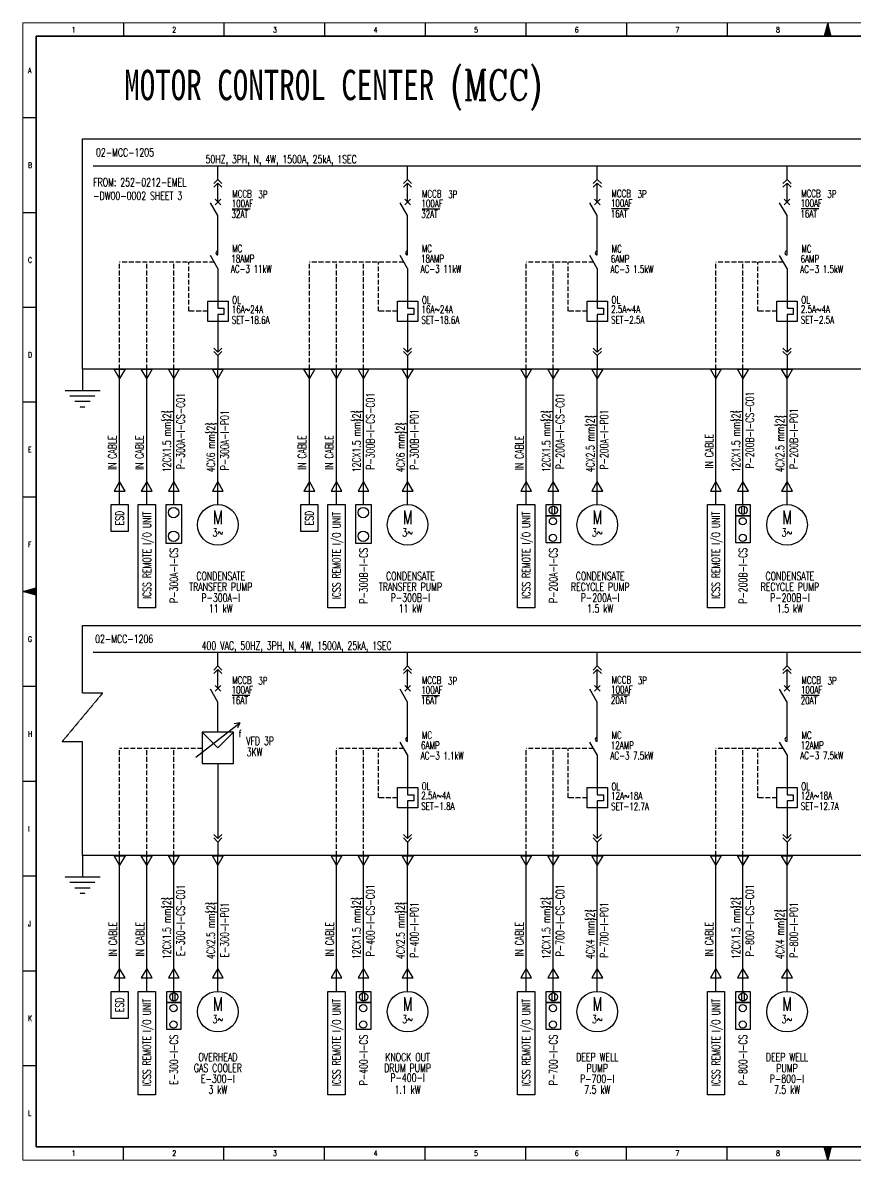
# Model space of a CAD drawing. Header units: millimetres. Extents: x 3292726 to 9250865, y 4220571 to 4816317.
# Drawn here: x 7307782 to 7742408, y 4220571 to 4814844 of the extents above; entities that cross this region are included whole.
import ezdxf
from ezdxf.enums import TextEntityAlignment as Align

# ---------------------------------------------------------------- set-up
doc = ezdxf.new("R2010")
doc.units = ezdxf.units.MM
doc.linetypes.add('DASH', pattern=[0.35, 0.25, -0.1])
doc.linetypes.add('JIS_02_0.7', pattern=[1.35, 0.75, -0.6])
for name, color, linetype in [('ELECTRICAL', 7, 'Continuous'), ('FREE-TEXT', 7, 'Continuous'), ('Label', 7, 'Continuous'), ('LGT1', 7, 'Continuous'), ('SldLayer', 7, 'Continuous')]:
    doc.layers.add(name, color=color, linetype=linetype)
doc.styles.add('HZTXT', font='simplexs.shx', dxfattribs={"width": 0.7, "bigfont": 'hztxt.shx'})
doc.styles.add('ROMANS', font='txt.shx', dxfattribs={"width": 0.85})
doc.styles.get("Standard").update_dxf_attribs({"font": 'romanc.SHX', "width": 0.75, "bigfont": 'hztxt.shx'})
doc.styles.add('TEG BORDER', font='txt_qlt.shx', dxfattribs={"width": 0.7, "bigfont": 'hztxt.shx'})

# ---------------------------------------------------------------- blocks, each defined once
blk = doc.blocks.new('TEG BORDER A2')
for p, q in [((37.12, 420), (37.12, 415)), ((74.25, 420), (74.25, 415)), ((111.38, 420), (111.38, 415)), ((148.5, 420), (148.5, 415)), ((185.63, 420), (185.63, 415)), ((222.75, 420), (222.75, 415)), ((259.88, 420), (259.88, 415)), ((297, 420), (297, 415)), ((0, 385), (5, 385)), ((0, 350), (5, 350)), ((0, 315), (5, 315)), ((0, 280), (5, 280)), ((0, 245), (5, 245)), ((5, 210), (0, 210)), ((1.25, 210), (3.75, 210)), ((0, 175), (5, 175)), ((0, 140), (5, 140)), ((0, 105), (5, 105)), ((0, 70), (5, 70)), ((0, 35), (5, 35)), ((37.12, 0), (37.12, 5)), ((74.25, 0), (74.25, 5)), ((111.38, 0), (111.38, 5)), ((148.5, 0), (148.5, 5)), ((185.63, 0), (185.63, 5)), ((222.75, 0), (222.75, 5)), ((259.88, 0), (259.88, 5)), ((297, 0), (297, 5))]:
    blk.add_line(p, q)
at = {"linetype": 'Continuous'}
for p, q in [((489, 415), (5, 415)), ((5, 415), (5, 5)), ((5, 5), (489, 5))]:
    blk.add_line(p, q, dxfattribs=at)
at = {"color": 5, "lineweight": 15}
blk.add_lwpolyline([(0, 420), (594, 420), (594, 0), (0, 0)], close=True, dxfattribs=at)
for points in [[(297, 420), (295.66, 415), (298.34, 415), (297, 420), (296, 415), (296.33, 415), (297, 420), (296.67, 415), (297.33, 415), (297, 420), (297.67, 415), (298, 415), (297, 420)], [(0, 210), (5, 211.34), (5, 208.66), (0, 210), (5, 211), (5, 210.67), (0, 210), (5, 210.33), (5, 209.67), (0, 210), (5, 209.33), (5, 209), (0, 210)], [(297, 0), (295.66, 5), (298.34, 5), (297, 0), (296, 5), (296.33, 5), (297, 0), (296.67, 5), (297.33, 5), (297, 0), (297.67, 5), (298, 5), (297, 0)]]:
    blk.add_lwpolyline(points)
blk.add_lwpolyline([(5, 415), (589, 415), (589, 5), (5, 5)], close=True)
at = {"char_height": 2, "width": 2, "style": 'TEG BORDER'}
for s, insert, attachment_point in [('1', (18.05, 418.41), 1), ('2', (55.17, 418.41), 1), ('3', (92.3, 418.41), 1), ('4', (129.42, 418.41), 1), ('5', (166.55, 418.41), 1), ('6', (203.67, 418.41), 1), ('7', (240.8, 418.41), 1), ('8', (277.92, 418.41), 1), ('A', (1.91, 403.39), 1), ('B', (1.91, 368.39), 1), ('C', (1.91, 333.39), 1), ('D', (1.91, 298.39), 1), ('E', (1.91, 263.39), 1), ('F', (1.91, 228.39), 1), ('G', (1.91, 193.39), 1), ('H', (1.91, 158.39), 1), ('I', (1.91, 123.39), 1), ('J', (1.91, 88.39), 1), ('K', (1.91, 53.39), 1), ('L', (1.91, 18.39), 1), ('1', (18.05, 1.59), 7), ('2', (55.17, 1.59), 7), ('3', (92.3, 1.59), 7), ('4', (129.42, 1.59), 7), ('5', (166.55, 1.59), 7), ('6', (203.67, 1.59), 7), ('7', (240.8, 1.59), 7), ('8', (277.92, 1.59), 7)]:
    blk.add_mtext(s, dxfattribs=dict(at, insert=insert, attachment_point=attachment_point))

msp = doc.modelspace()

# ---------------------------------------------------------------- linework, layer by layer
at = {"lineweight": -3}
for p, q in [((7417183, 4717600), (7426458, 4717600)), ((7516229, 4717600), (7525504, 4717600)), ((7615154, 4717760), (7624429, 4717760)), ((7714199, 4717760), (7723474, 4717760)), ((7417131, 4463530), (7426406, 4463530)), ((7516151, 4463461), (7525426, 4463461)), ((7615261, 4463674), (7624536, 4463674)), ((7714352, 4463514), (7723627, 4463514))]:
    msp.add_line(p, q, dxfattribs=at)
at = {"color": 1, "linetype": 'JIS_02_0.7', "lineweight": -3, "ltscale": 20}
for p, q in [((7338910, 4633871), (7338910, 4622552)), ((7348107, 4622552), (7329713, 4622552)), ((7345513, 4619722), (7332307, 4619722)), ((7342919, 4616892), (7334901, 4616892)), ((7340325, 4614062), (7337495, 4614062)), ((7328298, 4439179), (7349522, 4464648)), ((7349522, 4464648), (7338910, 4464648)), ((7338910, 4439179), (7328298, 4439179)), ((7338910, 4379752), (7338910, 4368432)), ((7348107, 4368432), (7329713, 4368432)), ((7345513, 4365602), (7332307, 4365602)), ((7342919, 4362772), (7334901, 4362772)), ((7340325, 4359942), (7337495, 4359942))]:
    msp.add_line(p, q, dxfattribs=at)
for points in [[(7975631, 4669245), (7975631, 4633871), (7338910, 4633871), (7338910, 4754141), (7975631, 4754141), (7975631, 4694713)], [(7338910, 4464648), (7338910, 4500021), (7975631, 4500021), (7975631, 4415661)], [(7975631, 4415125), (7975631, 4379752), (7338910, 4379752), (7338910, 4439179)]]:
    msp.add_lwpolyline(points, dxfattribs=at)
at = {"color": 6}
for points in [[(7368058, 4563124), (7377070, 4563124), (7377070, 4509134), (7368058, 4509134)], [(7467104, 4563124), (7476115, 4563124), (7476115, 4509134), (7467104, 4509134)], [(7566149, 4563124), (7575161, 4563124), (7575161, 4509134), (7566149, 4509134)], [(7665195, 4563124), (7674206, 4563124), (7674206, 4509134), (7665195, 4509134)], [(7368058, 4308811), (7377070, 4308811), (7377070, 4254821), (7368058, 4254821)], [(7467104, 4308811), (7476115, 4308811), (7476115, 4254821), (7467104, 4254821)], [(7566149, 4308811), (7575161, 4308811), (7575161, 4254821), (7566149, 4254821)], [(7665195, 4308811), (7674206, 4308811), (7674206, 4254821), (7665195, 4254821)]]:
    msp.add_lwpolyline(points, close=True, dxfattribs=at)
at = {"color": 3, "lineweight": -3}
for points in [[(7382713, 4563124), (7390616, 4563124), (7390616, 4542792), (7382713, 4542792)], [(7481758, 4563124), (7489661, 4563124), (7489661, 4542792), (7481758, 4542792)], [(7581044, 4563124), (7588467, 4563124), (7588467, 4557316), (7581044, 4557316)], [(7680089, 4563124), (7687513, 4563124), (7687513, 4557316), (7680089, 4557316)], [(7581044, 4557271), (7588467, 4557271), (7588467, 4543152), (7581044, 4543152)], [(7680089, 4557271), (7687513, 4557271), (7687513, 4543152), (7680089, 4543152)], [(7382953, 4308811), (7390376, 4308811), (7390376, 4303002), (7382953, 4303002)], [(7481998, 4308811), (7489422, 4308811), (7489422, 4303002), (7481998, 4303002)], [(7581044, 4308811), (7588467, 4308811), (7588467, 4303002), (7581044, 4303002)], [(7680089, 4308811), (7687513, 4308811), (7687513, 4303002), (7680089, 4303002)], [(7382953, 4302958), (7390376, 4302958), (7390376, 4288838), (7382953, 4288838)], [(7481998, 4302958), (7489422, 4302958), (7489422, 4288838), (7481998, 4288838)], [(7581044, 4302958), (7588467, 4302958), (7588467, 4288838), (7581044, 4288838)], [(7680089, 4302958), (7687513, 4302958), (7687513, 4288838), (7680089, 4288838)]]:
    msp.add_lwpolyline(points, close=True, dxfattribs=at)
for centre, radius in [((7386515, 4558954), 2719), ((7485560, 4558954), 2719), ((7584605, 4554374), 1888), ((7683650, 4554374), 1888), ((7386515, 4546553), 2719), ((7485560, 4546553), 2719), ((7584605, 4545763), 1888), ((7683650, 4545763), 1888), ((7485711, 4305906), 2143), ((7386514, 4300061), 1888), ((7485559, 4300061), 1888), ((7584605, 4300061), 1888), ((7683650, 4300061), 1888), ((7386514, 4291450), 1888), ((7485559, 4291450), 1888), ((7584605, 4291450), 1888), ((7683650, 4291450), 1888)]:
    msp.add_circle(centre, radius, dxfattribs=at)
at = {"layer": 'ELECTRICAL'}
for p, q in [((7954647, 4739991), (7344570, 4739991)), ((7409657, 4732917), (7409657, 4739991)), ((7508703, 4732917), (7508703, 4739991)), ((7607748, 4732917), (7607748, 4739991)), ((7706794, 4732917), (7706794, 4739991)), ((7407556, 4730816), (7409657, 4732917)), ((7407556, 4728976), (7409657, 4731077)), ((7411758, 4730816), (7409657, 4732917)), ((7411758, 4728976), (7409657, 4731077)), ((7409657, 4721173), (7409657, 4731077)), ((7506602, 4730816), (7508703, 4732917)), ((7506602, 4728976), (7508703, 4731077)), ((7510804, 4730816), (7508703, 4732917)), ((7510804, 4728976), (7508703, 4731077)), ((7508703, 4721173), (7508703, 4731077)), ((7605647, 4730816), (7607748, 4732917)), ((7605647, 4728976), (7607748, 4731077)), ((7609849, 4730816), (7607748, 4732917)), ((7609849, 4728976), (7607748, 4731077)), ((7607748, 4721173), (7607748, 4731077)), ((7704693, 4730816), (7706794, 4732917)), ((7704693, 4728976), (7706794, 4731077)), ((7708895, 4730816), (7706794, 4732917)), ((7708895, 4728976), (7706794, 4731077)), ((7706794, 4721173), (7706794, 4731077)), ((7409657, 4714098), (7405766, 4720838)), ((7408156, 4719672), (7411158, 4722673)), ((7411158, 4719672), (7408156, 4722673)), ((7508703, 4714098), (7504812, 4720838)), ((7507202, 4719672), (7510203, 4722673)), ((7510203, 4719672), (7507202, 4722673)), ((7607748, 4714098), (7603857, 4720838)), ((7606247, 4719672), (7609249, 4722673)), ((7609249, 4719672), (7606247, 4722673)), ((7706794, 4714098), (7702903, 4720838)), ((7705293, 4719672), (7708294, 4722673)), ((7708294, 4719672), (7705293, 4722673)), ((7409657, 4693511), (7409657, 4714098)), ((7508703, 4693511), (7508703, 4714098)), ((7607748, 4693511), (7607748, 4714098)), ((7706794, 4693511), (7706794, 4714098)), ((7409657, 4686436), (7405766, 4693176)), ((7508703, 4686436), (7504812, 4693176)), ((7607748, 4686436), (7603857, 4693176)), ((7706794, 4686436), (7702903, 4693176)), ((7409657, 4686436), (7409657, 4669386)), ((7508703, 4686436), (7508703, 4669386)), ((7607748, 4686436), (7607748, 4669386)), ((7706794, 4686436), (7706794, 4669386)), ((7409657, 4669386), (7409657, 4665672)), ((7409657, 4665672), (7412841, 4665672)), ((7412841, 4665672), (7412841, 4662488)), ((7508703, 4669386), (7508703, 4665672)), ((7508703, 4665672), (7511886, 4665672)), ((7511886, 4665672), (7511886, 4662488)), ((7607748, 4669386), (7607748, 4665672)), ((7607748, 4665672), (7610932, 4665672)), ((7610932, 4665672), (7610932, 4662488)), ((7706794, 4669386), (7706794, 4665672)), ((7706794, 4665672), (7709977, 4665672)), ((7709977, 4665672), (7709977, 4662488)), ((7412841, 4662488), (7409657, 4662488)), ((7409657, 4662488), (7409657, 4658774)), ((7511886, 4662488), (7508703, 4662488)), ((7508703, 4662488), (7508703, 4658774)), ((7610932, 4662488), (7607748, 4662488)), ((7607748, 4662488), (7607748, 4658774)), ((7709977, 4662488), (7706794, 4662488)), ((7706794, 4662488), (7706794, 4658774)), ((7409657, 4658774), (7409657, 4642785)), ((7508703, 4658774), (7508703, 4642785)), ((7607748, 4658774), (7607748, 4642785)), ((7706794, 4658774), (7706794, 4642785)), ((7407556, 4644886), (7409657, 4642785)), ((7407556, 4643047), (7409657, 4640946)), ((7411758, 4644886), (7409657, 4642785)), ((7411758, 4643047), (7409657, 4640946)), ((7506602, 4644886), (7508703, 4642785)), ((7506602, 4643047), (7508703, 4640946)), ((7510804, 4644886), (7508703, 4642785)), ((7510804, 4643047), (7508703, 4640946)), ((7605647, 4644886), (7607748, 4642785)), ((7605647, 4643047), (7607748, 4640946)), ((7609849, 4644886), (7607748, 4642785)), ((7609849, 4643047), (7607748, 4640946)), ((7704693, 4644886), (7706794, 4642785)), ((7704693, 4643047), (7706794, 4640946)), ((7708895, 4644886), (7706794, 4642785)), ((7708895, 4643047), (7706794, 4640946)), ((7409657, 4640946), (7409657, 4633871)), ((7508703, 4640946), (7508703, 4633871)), ((7607748, 4640946), (7607748, 4633871)), ((7706794, 4640946), (7706794, 4633871)), ((7358366, 4563124), (7358366, 4633871)), ((7372515, 4563124), (7372515, 4633871)), ((7386664, 4563124), (7386664, 4633871)), ((7409657, 4563124), (7409657, 4633871)), ((7457411, 4563124), (7457411, 4633871)), ((7471561, 4563124), (7471561, 4633871)), ((7485710, 4563124), (7485710, 4633871)), ((7508703, 4563124), (7508703, 4633871)), ((7570606, 4563124), (7570606, 4633871)), ((7584755, 4563124), (7584755, 4633871)), ((7607748, 4563124), (7607748, 4633871)), ((7669652, 4563124), (7669652, 4633871)), ((7683801, 4563124), (7683801, 4633871)), ((7706794, 4563124), (7706794, 4633871)), ((7969972, 4485872), (7344570, 4485872)), ((7409657, 4478797), (7409657, 4485872)), ((7508703, 4478797), (7508703, 4485872)), ((7607748, 4478797), (7607748, 4485872)), ((7706794, 4478797), (7706794, 4485872)), ((7407556, 4476696), (7409657, 4478797)), ((7407556, 4474857), (7409657, 4476958)), ((7411758, 4476696), (7409657, 4478797)), ((7411758, 4474857), (7409657, 4476958)), ((7409657, 4467053), (7409657, 4476958)), ((7506602, 4476696), (7508703, 4478797)), ((7506602, 4474857), (7508703, 4476958)), ((7510804, 4476696), (7508703, 4478797)), ((7510804, 4474857), (7508703, 4476958)), ((7508703, 4467053), (7508703, 4476958)), ((7605647, 4476696), (7607748, 4478797)), ((7605647, 4474857), (7607748, 4476958)), ((7609849, 4476696), (7607748, 4478797)), ((7609849, 4474857), (7607748, 4476958)), ((7607748, 4467053), (7607748, 4476958)), ((7704693, 4476696), (7706794, 4478797)), ((7704693, 4474857), (7706794, 4476958)), ((7708895, 4476696), (7706794, 4478797)), ((7708895, 4474857), (7706794, 4476958)), ((7706794, 4467053), (7706794, 4476958)), ((7409657, 4459978), (7405766, 4466718)), ((7408156, 4465552), (7411158, 4468554)), ((7411158, 4465552), (7408156, 4468554)), ((7508703, 4459978), (7504812, 4466718)), ((7507202, 4465552), (7510203, 4468554)), ((7510203, 4465552), (7507202, 4468554)), ((7607748, 4459978), (7603857, 4466718)), ((7606247, 4465552), (7609249, 4468554)), ((7609249, 4465552), (7606247, 4468554)), ((7706794, 4459978), (7702903, 4466718)), ((7705293, 4465552), (7708294, 4468554)), ((7708294, 4465552), (7705293, 4468554)), ((7409657, 4444176), (7409657, 4459978)), ((7508703, 4439391), (7508703, 4459978)), ((7607748, 4439391), (7607748, 4459978)), ((7706794, 4439391), (7706794, 4459978)), ((7508703, 4432316), (7504812, 4439056)), ((7607748, 4432316), (7603857, 4439056)), ((7706794, 4432316), (7702903, 4439056)), ((7409657, 4427807), (7409657, 4404654)), ((7508703, 4432316), (7508703, 4415266)), ((7607748, 4432316), (7607748, 4415266)), ((7706794, 4432316), (7706794, 4415266)), ((7508703, 4415266), (7508703, 4411552)), ((7508703, 4411552), (7511886, 4411552)), ((7511886, 4411552), (7511886, 4408369)), ((7607748, 4415266), (7607748, 4411552)), ((7607748, 4411552), (7610932, 4411552)), ((7610932, 4411552), (7610932, 4408369)), ((7706794, 4415266), (7706794, 4411552)), ((7706794, 4411552), (7709977, 4411552)), ((7709977, 4411552), (7709977, 4408369)), ((7409657, 4404654), (7409657, 4388666)), ((7511886, 4408369), (7508703, 4408369)), ((7508703, 4408369), (7508703, 4404654)), ((7508703, 4404654), (7508703, 4388666)), ((7610932, 4408369), (7607748, 4408369)), ((7607748, 4408369), (7607748, 4404654)), ((7607748, 4404654), (7607748, 4388666)), ((7709977, 4408369), (7706794, 4408369)), ((7706794, 4408369), (7706794, 4404654)), ((7706794, 4404654), (7706794, 4388666)), ((7407556, 4390767), (7409657, 4388666)), ((7407556, 4388927), (7409657, 4386826)), ((7411758, 4390767), (7409657, 4388666)), ((7411758, 4388927), (7409657, 4386826)), ((7409657, 4386826), (7409657, 4379752)), ((7506602, 4390767), (7508703, 4388666)), ((7506602, 4388927), (7508703, 4386826)), ((7510804, 4390767), (7508703, 4388666)), ((7510804, 4388927), (7508703, 4386826)), ((7508703, 4386826), (7508703, 4379752)), ((7605647, 4390767), (7607748, 4388666)), ((7605647, 4388927), (7607748, 4386826)), ((7609849, 4390767), (7607748, 4388666)), ((7609849, 4388927), (7607748, 4386826)), ((7607748, 4386826), (7607748, 4379752)), ((7704693, 4390767), (7706794, 4388666)), ((7704693, 4388927), (7706794, 4386826)), ((7708895, 4390767), (7706794, 4388666)), ((7708895, 4388927), (7706794, 4386826)), ((7706794, 4386826), (7706794, 4379752)), ((7358366, 4308811), (7358366, 4379558)), ((7372515, 4308811), (7372515, 4379752)), ((7386664, 4308811), (7386664, 4379752)), ((7409657, 4308811), (7409657, 4379752)), ((7471561, 4308811), (7471561, 4379752)), ((7485710, 4308811), (7485710, 4379752)), ((7508703, 4308811), (7508703, 4379752)), ((7570606, 4308811), (7570606, 4379752)), ((7584755, 4308811), (7584755, 4379752)), ((7607748, 4308811), (7607748, 4379752)), ((7669652, 4308811), (7669652, 4379752)), ((7683801, 4308811), (7683801, 4379752)), ((7706794, 4308811), (7706794, 4379752))]:
    msp.add_line(p, q, dxfattribs=at)
at = {"layer": 'ELECTRICAL', "linetype": 'DASH', "ltscale": 10000}
for p, q in [((7407712, 4689806), (7358366, 4689806)), ((7358366, 4633871), (7358366, 4689806)), ((7372515, 4633871), (7372515, 4689806)), ((7386664, 4633871), (7386664, 4689806)), ((7394447, 4664080), (7394447, 4689806)), ((7506757, 4689806), (7457411, 4689806)), ((7457411, 4633871), (7457411, 4689806)), ((7471561, 4633871), (7471561, 4689806)), ((7485710, 4633871), (7485710, 4689806)), ((7493492, 4664080), (7493492, 4689806)), ((7605803, 4689806), (7570606, 4689806)), ((7570606, 4633871), (7570606, 4689806)), ((7584755, 4633871), (7584755, 4689806)), ((7592538, 4664080), (7592538, 4689806)), ((7704848, 4689806), (7669652, 4689806)), ((7669652, 4633871), (7669652, 4689806)), ((7683801, 4633871), (7683801, 4689806)), ((7691583, 4664080), (7691583, 4689806)), ((7404351, 4664080), (7394447, 4664080)), ((7503397, 4664080), (7493492, 4664080)), ((7602442, 4664080), (7592538, 4664080)), ((7701488, 4664080), (7691583, 4664080)), ((7401473, 4435686), (7358366, 4435686)), ((7358366, 4379752), (7358366, 4435686)), ((7372515, 4379752), (7372515, 4435686)), ((7386664, 4379752), (7386664, 4435686)), ((7506757, 4435686), (7471561, 4435686)), ((7471561, 4379752), (7471561, 4435686)), ((7485710, 4379752), (7485710, 4435686)), ((7493492, 4409960), (7493492, 4435686)), ((7605803, 4435686), (7570606, 4435686)), ((7570606, 4379752), (7570606, 4435686)), ((7584755, 4379752), (7584755, 4435686)), ((7592538, 4409960), (7592538, 4435686)), ((7704848, 4435686), (7669652, 4435686)), ((7669652, 4379752), (7669652, 4435686)), ((7683801, 4379752), (7683801, 4435686)), ((7691583, 4409960), (7691583, 4435686)), ((7503397, 4409960), (7493492, 4409960)), ((7602442, 4409960), (7592538, 4409960)), ((7701488, 4409960), (7691583, 4409960))]:
    msp.add_line(p, q, dxfattribs=at)
at = {"layer": 'ELECTRICAL'}
for points in [[(7404351, 4669386), (7414963, 4669386), (7414963, 4658774), (7404351, 4658774)], [(7503397, 4669386), (7514009, 4669386), (7514009, 4658774), (7503397, 4658774)], [(7602442, 4669386), (7613054, 4669386), (7613054, 4658774), (7602442, 4658774)], [(7701488, 4669386), (7712100, 4669386), (7712100, 4658774), (7701488, 4658774)], [(7503397, 4415266), (7514009, 4415266), (7514009, 4404654), (7503397, 4404654)], [(7602442, 4415266), (7613054, 4415266), (7613054, 4404654), (7602442, 4404654)], [(7701488, 4415266), (7712100, 4415266), (7712100, 4404654), (7701488, 4404654)]]:
    msp.add_lwpolyline(points, close=True, dxfattribs=at)
for points in [[(7355536, 4633871), (7361196, 4633871), (7358366, 4628970), (7355536, 4633871)], [(7369685, 4633871), (7375345, 4633871), (7372515, 4628970), (7369685, 4633871)], [(7383835, 4633871), (7389494, 4633871), (7386664, 4628970), (7383835, 4633871)], [(7406827, 4633871), (7412487, 4633871), (7409657, 4628970), (7406827, 4633871)], [(7454581, 4633871), (7460241, 4633871), (7457411, 4628970), (7454581, 4633871)], [(7468731, 4633871), (7474390, 4633871), (7471561, 4628970), (7468731, 4633871)], [(7482880, 4633871), (7488540, 4633871), (7485710, 4628970), (7482880, 4633871)], [(7505873, 4633871), (7511532, 4633871), (7508703, 4628970), (7505873, 4633871)], [(7567776, 4633871), (7573436, 4633871), (7570606, 4628970), (7567776, 4633871)], [(7581926, 4633871), (7587585, 4633871), (7584755, 4628970), (7581926, 4633871)], [(7604918, 4633871), (7610578, 4633871), (7607748, 4628970), (7604918, 4633871)], [(7666822, 4633871), (7672481, 4633871), (7669652, 4628970), (7666822, 4633871)], [(7680971, 4633871), (7686631, 4633871), (7683801, 4628970), (7680971, 4633871)], [(7703964, 4633871), (7709623, 4633871), (7706794, 4628970), (7703964, 4633871)], [(7355536, 4570199), (7361196, 4570199), (7358366, 4575101), (7355536, 4570199)], [(7369685, 4570199), (7375345, 4570199), (7372515, 4575101), (7369685, 4570199)], [(7383835, 4570199), (7389494, 4570199), (7386664, 4575101), (7383835, 4570199)], [(7406827, 4570199), (7412487, 4570199), (7409657, 4575101), (7406827, 4570199)], [(7454581, 4570199), (7460241, 4570199), (7457411, 4575101), (7454581, 4570199)], [(7468731, 4570199), (7474390, 4570199), (7471561, 4575101), (7468731, 4570199)], [(7482880, 4570199), (7488540, 4570199), (7485710, 4575101), (7482880, 4570199)], [(7505873, 4570199), (7511532, 4570199), (7508703, 4575101), (7505873, 4570199)], [(7567776, 4570199), (7573436, 4570199), (7570606, 4575101), (7567776, 4570199)], [(7581926, 4570199), (7587585, 4570199), (7584755, 4575101), (7581926, 4570199)], [(7604918, 4570199), (7610578, 4570199), (7607748, 4575101), (7604918, 4570199)], [(7666822, 4570199), (7672481, 4570199), (7669652, 4575101), (7666822, 4570199)], [(7680971, 4570199), (7686631, 4570199), (7683801, 4575101), (7680971, 4570199)], [(7703964, 4570199), (7709623, 4570199), (7706794, 4575101), (7703964, 4570199)], [(7355536, 4379558), (7361196, 4379558), (7358366, 4374657), (7355536, 4379558)], [(7369685, 4379558), (7375345, 4379558), (7372515, 4374657), (7369685, 4379558)], [(7383835, 4379558), (7389494, 4379558), (7386664, 4374657), (7383835, 4379558)], [(7406827, 4379558), (7412487, 4379558), (7409657, 4374657), (7406827, 4379558)], [(7468731, 4379558), (7474390, 4379558), (7471561, 4374657), (7468731, 4379558)], [(7482880, 4379558), (7488540, 4379558), (7485710, 4374657), (7482880, 4379558)], [(7505873, 4379558), (7511532, 4379558), (7508703, 4374657), (7505873, 4379558)], [(7567776, 4379558), (7573436, 4379558), (7570606, 4374657), (7567776, 4379558)], [(7581926, 4379558), (7587585, 4379558), (7584755, 4374657), (7581926, 4379558)], [(7604918, 4379558), (7610578, 4379558), (7607748, 4374657), (7604918, 4379558)], [(7666822, 4379558), (7672481, 4379558), (7669652, 4374657), (7666822, 4379558)], [(7680971, 4379558), (7686631, 4379558), (7683801, 4374657), (7680971, 4379558)], [(7703964, 4379558), (7709623, 4379558), (7706794, 4374657), (7703964, 4379558)], [(7355536, 4315886), (7361196, 4315886), (7358366, 4320787), (7355536, 4315886)], [(7369685, 4315886), (7375345, 4315886), (7372515, 4320787), (7369685, 4315886)], [(7383835, 4315886), (7389494, 4315886), (7386664, 4320787), (7383835, 4315886)], [(7406827, 4315886), (7412487, 4315886), (7409657, 4320787), (7406827, 4315886)], [(7468731, 4315886), (7474390, 4315886), (7471561, 4320787), (7468731, 4315886)], [(7482880, 4315886), (7488540, 4315886), (7485710, 4320787), (7482880, 4315886)], [(7505873, 4315886), (7511532, 4315886), (7508703, 4320787), (7505873, 4315886)], [(7567776, 4315886), (7573436, 4315886), (7570606, 4320787), (7567776, 4315886)], [(7581926, 4315886), (7587585, 4315886), (7584755, 4320787), (7581926, 4315886)], [(7604918, 4315886), (7610578, 4315886), (7607748, 4320787), (7604918, 4315886)], [(7666822, 4315886), (7672481, 4315886), (7669652, 4320787), (7666822, 4315886)], [(7680971, 4315886), (7686631, 4315886), (7683801, 4320787), (7680971, 4315886)], [(7703964, 4315886), (7709623, 4315886), (7706794, 4320787), (7703964, 4315886)]]:
    msp.add_lwpolyline(points, dxfattribs=at)
at = {"layer": 'ELECTRICAL', "linetype": 'ByBlock', "lineweight": -3}
for points in [[(7362823, 4563124), (7362823, 4548975), (7353909, 4548975), (7353909, 4563124)], [(7461868, 4563124), (7461868, 4548975), (7452954, 4548975), (7452954, 4563124)], [(7362823, 4308811), (7362823, 4294662), (7353909, 4294662), (7353909, 4308811)]]:
    msp.add_lwpolyline(points, close=True, dxfattribs=at)
at = {"layer": 'ELECTRICAL', "lineweight": -3}
for centre in [(7409657, 4552512), (7508703, 4552512), (7607748, 4552512), (7706794, 4552512), (7409657, 4298199), (7508703, 4298199), (7607748, 4298199), (7706794, 4298199)]:
    msp.add_circle(centre, 10612, dxfattribs=at)
at = {"layer": 'ELECTRICAL'}
for centre in [(7409657, 4694572), (7508703, 4694572), (7607748, 4694572), (7706794, 4694572), (7508703, 4440452), (7607748, 4440452), (7706794, 4440452)]:
    msp.add_arc(centre, 1061, 90, 270, dxfattribs=at)
at = {"layer": 'FREE-TEXT', "color": 3}
for points in [[(7584198, 4562288), (7585315, 4562288), (7585315, 4558151), (7584198, 4558151)], [(7683243, 4562288), (7684361, 4562288), (7684361, 4558151), (7683243, 4558151)], [(7386107, 4307975), (7387224, 4307975), (7387224, 4303837), (7386107, 4303837)], [(7485152, 4307975), (7486270, 4307975), (7486270, 4303837), (7485152, 4303837)], [(7584198, 4307975), (7585315, 4307975), (7585315, 4303837), (7584198, 4303837)], [(7683243, 4307975), (7684361, 4307975), (7684361, 4303837), (7683243, 4303837)]]:
    msp.add_lwpolyline(points, close=True, dxfattribs=at)
for centre in [(7584756, 4560219), (7683802, 4560219), (7386665, 4305906), (7584756, 4305906), (7683802, 4305906)]:
    msp.add_circle(centre, 2143, dxfattribs=at)
at = {"layer": 'SldLayer', "color": 1, "linetype": 'Continuous', "lineweight": -3}
for p, q in [((7398199, 4431081), (7421115, 4449086)), ((7421115, 4449086), (7418112, 4448530)), ((7421115, 4449086), (7419915, 4446508)), ((7401473, 4444176), (7409657, 4435992)), ((7401473, 4444176), (7401473, 4427807)), ((7417841, 4444176), (7401473, 4444176)), ((7409657, 4435992), (7417841, 4444176)), ((7417841, 4427807), (7417841, 4444176)), ((7401473, 4427807), (7417841, 4427807))]:
    msp.add_line(p, q, dxfattribs=at)

# ---------------------------------------------------------------- block references
at = {"xscale": 1414.935625758965, "yscale": 1414.935625758965, "zscale": 1414.935625758965}
msp.add_blockref('TEG BORDER A2', (7307782, 4220571), dxfattribs=at)

# ---------------------------------------------------------------- texts
at = {"lineweight": -3, "style": 'HZTXT', "width": 0.7}
msp.add_text('VFD 3P', height=4244.8, dxfattribs=at).set_placement((7424414, 4439616), align=Align.MIDDLE_LEFT)
at = {"lineweight": 5, "insert": (7360782, 4790265), "char_height": 15859.1, "attachment_point": 1}
msp.add_mtext_dynamic_manual_height_columns('{\\fSimSun|b0|i0|c134|p2;MOTOR CONTROL CENTER} (MCC)', width=241265.76, gutter_width=149419, heights=[25809], dxfattribs=at)
at = {"layer": 'ELECTRICAL', "style": 'HZTXT', "width": 0.7}
for s, height, p in [('02-MCC-1205', 4244.81, (7345985, 4747066)), (' 50HZ, 3PH, N, 4W, 1500A, 25kA, 1SEC', 4244.81, (7401168, 4743529)), ('FROM: 252-0212-EMEL', 4244.81, (7344570, 4731502)), ('-DW00-0002 SHEET 3', 4244.81, (7344570, 4724427)), ('02-MCC-1206', 4244.47, (7345574, 4492947)), ('400 VAC, 50HZ, 3PH, N, 4W, 1500A, 25kA, 1SEC', 4244.81, (7401168, 4489409))]:
    msp.add_text(s, height=height, dxfattribs=at).set_placement(p, align=Align.MIDDLE_LEFT)
at = {"layer": 'ELECTRICAL', "lineweight": -3, "style": 'HZTXT', "width": 0.7}
for s, height, p in [('P-300A-I-CS-C01', 4244.81, (7390202, 4601485)), ('P-300B-I-CS-C01', 4244.81, (7489247, 4601429)), ('P-200A-I-CS-C01', 4244.81, (7588293, 4601503)), ('P-200B-I-CS-C01', 4244.81, (7687338, 4602035)), ('P-300B-I-P01', 4244.81, (7512240, 4597096)), ('P-200A-I-P01', 4244.81, (7611285, 4597067)), ('P-200B-I-P01', 4244.81, (7710331, 4597492)), ('P-300A-I-P01', 4244.81, (7413194, 4596668)), ('IN CABLE', 4244.8, (7666114, 4590962)), ('IN CABLE', 4244.8, (7354551, 4590243)), ('IN CABLE', 4244.8, (7368700, 4590243)), ('IN CABLE', 4244.8, (7453596, 4590312)), ('IN CABLE', 4244.8, (7467745, 4590312)), ('IN CABLE', 4244.8, (7567069, 4590148)), ('ESD', 4244.8, (7358366, 4556050)), ('ICSS REMOTE I/O UNIT', 4244.81, (7372637, 4536602)), ('ESD', 4244.8, (7457411, 4556050)), ('ICSS REMOTE I/O UNIT', 4244.81, (7471585, 4536502)), ('ICSS REMOTE I/O UNIT', 4244.81, (7570590, 4536734)), ('ICSS REMOTE I/O UNIT', 4244.81, (7669652, 4536651)), ('E-300-I-CS-C01', 4244.81, (7390202, 4345865)), ('P-400-I-CS-C01', 4244.81, (7489247, 4345865)), ('P-700-I-CS-C01', 4244.81, (7588293, 4345865)), ('P-800-I-CS-C01', 4244.81, (7687338, 4345865)), ('E-300-I-P01', 4244.81, (7413194, 4340822)), ('P-400-I-P01', 4244.81, (7512240, 4340822)), ('P-700-I-P01', 4244.81, (7611285, 4340822)), ('P-800-I-P01', 4244.81, (7710331, 4340822)), ('IN CABLE', 4244.8, (7354828, 4336005)), ('IN CABLE', 4244.8, (7368978, 4336005)), ('IN CABLE', 4244.8, (7468023, 4336005)), ('IN CABLE', 4244.8, (7567069, 4336005)), ('IN CABLE', 4244.8, (7666114, 4336005)), ('ESD', 4244.8, (7358366, 4301737)), ('ICSS REMOTE I/O UNIT', 4244.81, (7372548, 4282073)), ('ICSS REMOTE I/O UNIT', 4244.81, (7471593, 4282073)), ('ICSS REMOTE I/O UNIT', 4244.81, (7570639, 4282073)), ('ICSS REMOTE I/O UNIT', 4244.81, (7669684, 4282073))]:
    msp.add_text(s, height=height, rotation=90, dxfattribs=at).set_placement(p, align=Align.MIDDLE_CENTER)
for s, height, p in [('12CX1.5 mm{2}', 4244.47, (7385126, 4579994)), ('12CX1.5 mm{2}', 4244.47, (7484171, 4579994)), ('12CX1.5 mm{2}', 4244.47, (7583217, 4579994)), ('12CX1.5 mm{2}', 4244.47, (7682262, 4579994)), ('4CX2.5 mm{2}', 4244.47, (7606209, 4579979)), ('4CX2.5 mm{2}', 4244.47, (7705255, 4579979)), ('4CX6 mm{2}', 4244.5, (7408118, 4579979)), ('4CX6 mm{2}', 4244.5, (7507164, 4579979)), ('12CX1.5 mm{2}', 4244.47, (7385126, 4325681)), ('12CX1.5 mm{2}', 4244.47, (7484171, 4325681)), ('12CX1.5 mm{2}', 4244.47, (7583217, 4325681)), ('12CX1.5 mm{2}', 4244.47, (7682262, 4325681)), ('4CX2.5 mm{2}', 4244.47, (7408118, 4325666)), ('4CX2.5 mm{2}', 4244.47, (7507164, 4325666)), ('4CX4 mm{2}', 4244.5, (7606209, 4325666)), ('4CX4 mm{2}', 4244.5, (7705255, 4325666))]:
    msp.add_text(s, height=height, rotation=90, dxfattribs=at).set_placement(p)
for s, height, p in [('M', 7075, (7409657, 4556474)), ('M', 7075, (7508703, 4556474)), ('M', 7075, (7607748, 4556474)), ('M', 7075, (7706794, 4556474)), ('3~', 4244.8, (7409657, 4548551)), ('3~', 4244.8, (7508703, 4548551)), ('3~', 4244.8, (7607748, 4548551)), ('3~', 4244.8, (7706794, 4548551)), ('CONDENSATE', 4244.8, (7411171, 4525795)), ('CONDENSATE', 4244.8, (7510217, 4525795)), ('CONDENSATE', 4244.8, (7609262, 4525795)), ('CONDENSATE', 4244.8, (7708308, 4525795)), ('TRANSFER PUMP', 4244.81, (7411171, 4520135)), ('P-300A-I', 4244.8, (7411171, 4514475)), ('TRANSFER PUMP', 4244.81, (7510217, 4520135)), ('P-300B-I', 4244.8, (7510217, 4514475)), ('RECYCLE PUMP', 4244.81, (7609262, 4520135)), ('P-200A-I', 4244.8, (7609262, 4514475)), ('RECYCLE PUMP', 4244.81, (7708308, 4520135)), ('P-200B-I', 4244.8, (7708308, 4514475)), ('11 kW', 4244.8, (7411171, 4508816)), ('11 kW', 4244.8, (7510217, 4508816)), ('1.5 kW', 4244.8, (7609262, 4508816)), ('1.5 kW', 4244.8, (7708308, 4508816)), ('M', 7075, (7409657, 4302161)), ('M', 7075, (7508703, 4302161)), ('M', 7075, (7607748, 4302161)), ('M', 7075, (7706794, 4302161)), ('3~', 4244.8, (7409657, 4294237)), ('3~', 4244.8, (7508703, 4294237)), ('3~', 4244.8, (7607748, 4294237)), ('3~', 4244.8, (7706794, 4294237)), ('OVERHEAD', 4244.8, (7409657, 4274448)), ('KNOCK OUT', 4244.8, (7508703, 4274448)), ('DEEP WELL', 4244.8, (7607748, 4274448)), ('DEEP WELL', 4244.8, (7706795, 4274448)), ('GAS COOLER', 4244.8, (7409657, 4268789)), ('DRUM PUMP', 4244.8, (7508703, 4268789)), ('PUMP', 4244.8, (7607748, 4268659)), ('PUMP', 4244.8, (7706795, 4268659)), ('E-300-I', 4244.8, (7409657, 4263129)), ('P-400-I', 4244.8, (7508703, 4263706)), ('P-700-I', 4244.8, (7607748, 4263129)), ('P-800-I', 4244.8, (7706795, 4263129)), ('3 kW', 4244.8, (7409657, 4257469)), ('1.1 kW', 4244.8, (7508703, 4257469)), ('7.5 kW', 4244.8, (7607748, 4257469)), ('7.5 kW', 4244.8, (7706795, 4257469))]:
    msp.add_text(s, height=height, dxfattribs=at).set_placement(p, align=Align.MIDDLE_CENTER)
for s, height, p in [('P-300A-I-CS', 4244.81, (7386664, 4540485)), ('P-300B-I-CS', 4244.81, (7485710, 4540485)), ('P-200A-I-CS', 4244.81, (7584755, 4540485)), ('P-200B-I-CS', 4244.81, (7683801, 4540485)), ('E-300-I-CS', 4244.8, (7386664, 4286172)), ('P-400-I-CS', 4244.8, (7485710, 4286172)), ('P-700-I-CS', 4244.8, (7584755, 4286172)), ('P-800-I-CS', 4244.8, (7683801, 4286172))]:
    msp.add_text(s, height=height, rotation=90, dxfattribs=at).set_placement(p, align=Align.MIDDLE_RIGHT)
at = {"layer": 'ELECTRICAL', "linetype": 'Continuous', "style": 'HZTXT', "width": 0.7}
msp.add_text('3KW', height=4244.8, dxfattribs=at).set_placement((7424652, 4433848), align=Align.MIDDLE_LEFT)
at = {"layer": 'Label', "color": 7, "lineweight": -3, "style": 'HZTXT', "width": 0.7}
for p in [(7416865, 4718428), (7515911, 4718428), (7614836, 4718588), (7713881, 4718588), (7416813, 4464358), (7515833, 4464289), (7614943, 4464502), (7714034, 4464342)]:
    msp.add_text('100AF', height=3900, dxfattribs=at).set_placement(p)
at = {"layer": 'LGT1', "color": 7, "lineweight": -3, "style": 'HZTXT', "width": 0.7}
for s, p in [('MCCB', (7417178, 4723534)), ('3P', (7430810, 4723198)), ('MCCB', (7516224, 4723534)), ('3P', (7529855, 4723198)), ('MCCB', (7615149, 4723694)), ('3P', (7628780, 4723358)), ('MCCB', (7714194, 4723694)), ('3P', (7727826, 4723358)), ('32AT', (7416759, 4712945)), ('32AT', (7515804, 4712945)), ('16AT', (7614730, 4713106)), ('16AT', (7713775, 4713106)), ('MC', (7417122, 4694964)), ('MC', (7516168, 4694964)), ('MC', (7615292, 4694837)), ('MC', (7714338, 4694837)), ('18AMP', (7416660, 4689651)), ('18AMP', (7515705, 4689651)), ('6AMP', (7614830, 4689525)), ('6AMP', (7713875, 4689525)), ('AC-3 11kW', (7416451, 4684275)), ('AC-3 11kW', (7515497, 4684275)), ('AC-3 1.5kW', (7614621, 4684148)), ('AC-3 1.5kW', (7713667, 4684148)), ('OL', (7417117, 4668044)), ('OL', (7516162, 4668044)), ('OL', (7615168, 4668109)), ('OL', (7714213, 4668109)), ('16A~24A', (7416908, 4663155)), ('16A~24A', (7515954, 4663155)), ('2.5A~4A', (7614959, 4663220)), ('2.5A~4A', (7714005, 4663220)), ('SET-18.6A', (7416908, 4657609)), ('SET-18.6A', (7515954, 4657609)), ('SET-2.5A', (7614959, 4657674)), ('SET-2.5A', (7714005, 4657674)), ('MCCB', (7417126, 4469464)), ('3P', (7430758, 4469128)), ('MCCB', (7516146, 4469395)), ('3P', (7529778, 4469059)), ('MCCB', (7615256, 4469608)), ('3P', (7628888, 4469272)), ('MCCB', (7714347, 4469448)), ('3P', (7727978, 4469112)), ('16AT', (7416707, 4458875)), ('16AT', (7515727, 4458806)), ('20AT', (7614837, 4459019)), ('20AT', (7713927, 4458859)), ('6AMP', (7515736, 4435362)), ('MC', (7516199, 4440675)), ('12AMP', (7614786, 4435384)), ('MC', (7615248, 4440696)), ('12AMP', (7713907, 4435416)), ('MC', (7714370, 4440728)), ('AC-3 1.1kW', (7515528, 4429986)), ('AC-3 7.5kW', (7614577, 4430007)), ('AC-3 7.5kW', (7713699, 4430039)), ('OL', (7516050, 4414031)), ('OL', (7615153, 4413900)), ('OL', (7714213, 4413992)), ('2.5A~4A', (7515842, 4409141)), ('12A~18A', (7614945, 4409010)), ('12A~18A', (7714005, 4409102)), ('SET-1.8A', (7515842, 4403595)), ('SET-12.7A', (7614945, 4403464)), ('SET-12.7A', (7714005, 4403556))]:
    msp.add_text(s, height=3900, dxfattribs=at).set_placement(p)
at = {"layer": 'SldLayer', "color": 1, "linetype": 'Continuous', "lineweight": -3, "style": 'ROMANS', "width": 0.8}
msp.add_text('f', height=3780, dxfattribs=at).set_placement((7420459, 4441565))

doc.saveas('drawing.dxf')
